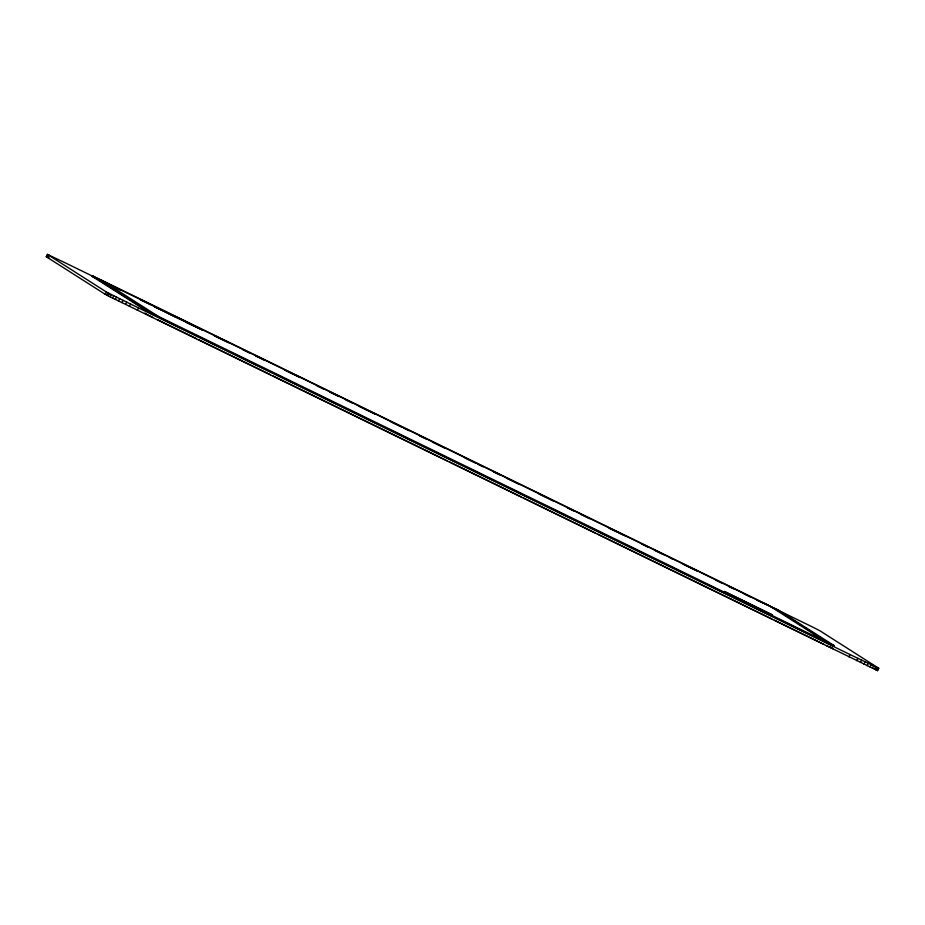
<?xml version="1.0" encoding="UTF-8"?>
<svg xmlns="http://www.w3.org/2000/svg" width="925" height="925" viewBox="0 0 925 925"><rect width="100%" height="100%" fill="white"/><g stroke="black" fill="none" stroke-linecap="round" stroke-linejoin="round"><path stroke-width="1.39" d="M46.25 256.711L47.383 254.387L64.53 262.503L812.462 626.977L819.816 630.723L878.75 668.289L877.617 670.613L112.538 298.023L105.184 294.277L46.25 256.711L49.441 258.133M46.828 256.93L47.961 254.606M47.892 257.416L49.025 255.092M757.078 600.279L777.96 609.818L834.281 645.708L833.992 646.286L150.023 313.089L92.142 276.39L92.604 275.881L101.519 280.159L768.305 605.112L824.626 641.002M101.519 280.159L101.23 280.738L98.755 279.535M105.184 294.277L106.317 291.953L47.383 254.387M106.676 295.075L107.809 292.751L106.317 291.953M108.167 295.827L109.3 293.514L107.809 292.751M110.133 296.821L111.266 294.497L109.3 293.514M112.538 298.023L113.671 295.699L111.266 294.497M115.336 299.411L116.469 297.087L113.671 295.699M118.481 300.96L119.602 298.636L116.469 297.087M121.915 302.648L123.048 300.336L119.602 298.636M125.58 304.452L126.713 302.14L123.048 300.336M129.419 306.337L130.552 304.013L126.713 302.14M137.351 310.21L138.484 307.886L130.552 304.013M148.451 312.28L148.728 311.702L92.419 275.812M158.661 317.344L158.95 316.766L148.728 311.702M777.96 609.818L777.682 610.396L780.076 611.922M824.903 641.938L825.181 641.36L834.281 645.708M848.965 656.912L850.098 654.588L878.75 668.289M856.77 660.704L857.903 658.392M860.47 662.497L861.603 660.173M863.938 664.173L865.06 661.849M867.118 665.699L868.24 663.375M869.951 667.064L871.084 664.74M872.402 668.232L873.535 665.907M874.426 669.18L875.559 666.867M875.975 669.908L877.108 667.584M877.039 670.394L878.172 668.07M92.142 276.39L96.477 278.437M832.858 648.61L826.245 645.465M186.249 322.363L202.795 330.213L154.521 306.695L194.736 326.294M107.728 283.906L120.713 290.23M140.195 299.723L150.578 304.788M153.18 306.048L158.372 308.58M168.766 313.644L175.264 316.812M214.218 335.787L228.51 342.747M242.789 349.708L249.287 352.876M255.774 356.033L264.874 360.461M284.345 369.954L299.931 377.55M316.824 385.771L323.311 388.939M329.809 392.108L338.897 396.536M345.395 399.692L351.882 402.861M358.38 406.029L375.261 414.25M390.847 421.846L401.23 426.899M403.832 428.171L409.023 430.703M419.418 435.756L425.905 438.924M432.403 442.092L445.387 448.417M464.87 457.91L475.265 462.974M477.855 464.234L483.058 466.767M493.441 471.831L499.939 474.988M506.426 478.156L519.422 484.48M538.893 493.973L553.185 500.934M567.464 507.894L573.962 511.062M580.461 514.219L589.549 518.648M609.032 528.14L624.618 535.737M641.499 543.958L647.986 547.126M654.484 550.283L663.572 554.711M670.07 557.879L672.66 559.151M683.055 564.204L697.334 571.164M715.522 580.021L722.02 583.189M728.507 586.357L733.698 588.878M744.093 593.942L750.591 597.111M825.181 641.36L158.383 316.408L102.074 280.518M138.484 307.886L850.098 654.588M157.528 319.668L196.493 338.642M199.083 339.914L270.516 374.717M273.118 375.978L447.145 460.766M449.735 462.026L521.168 496.829M523.77 498.101L595.191 532.893M597.793 534.164L771.82 618.952M774.422 620.212L823.77 644.263M152.625 317.263L147.792 314.858M776.11 609.587L777.208 610.142M875.212 669.076L877.617 670.613M783.672 614.212L788.47 617.264M790.863 618.79L795.65 621.843M798.044 623.381L800.449 624.907M804.045 627.196L808.832 630.249M811.225 631.775L816.023 634.827M818.417 636.354L822.013 638.643M824.406 640.169L833.992 646.286M830.465 647.072L832.858 648.61M144.924 313.078L147.318 314.604M724.368 591.468L772.167 614.824L724.368 591.468"/></g></svg>
